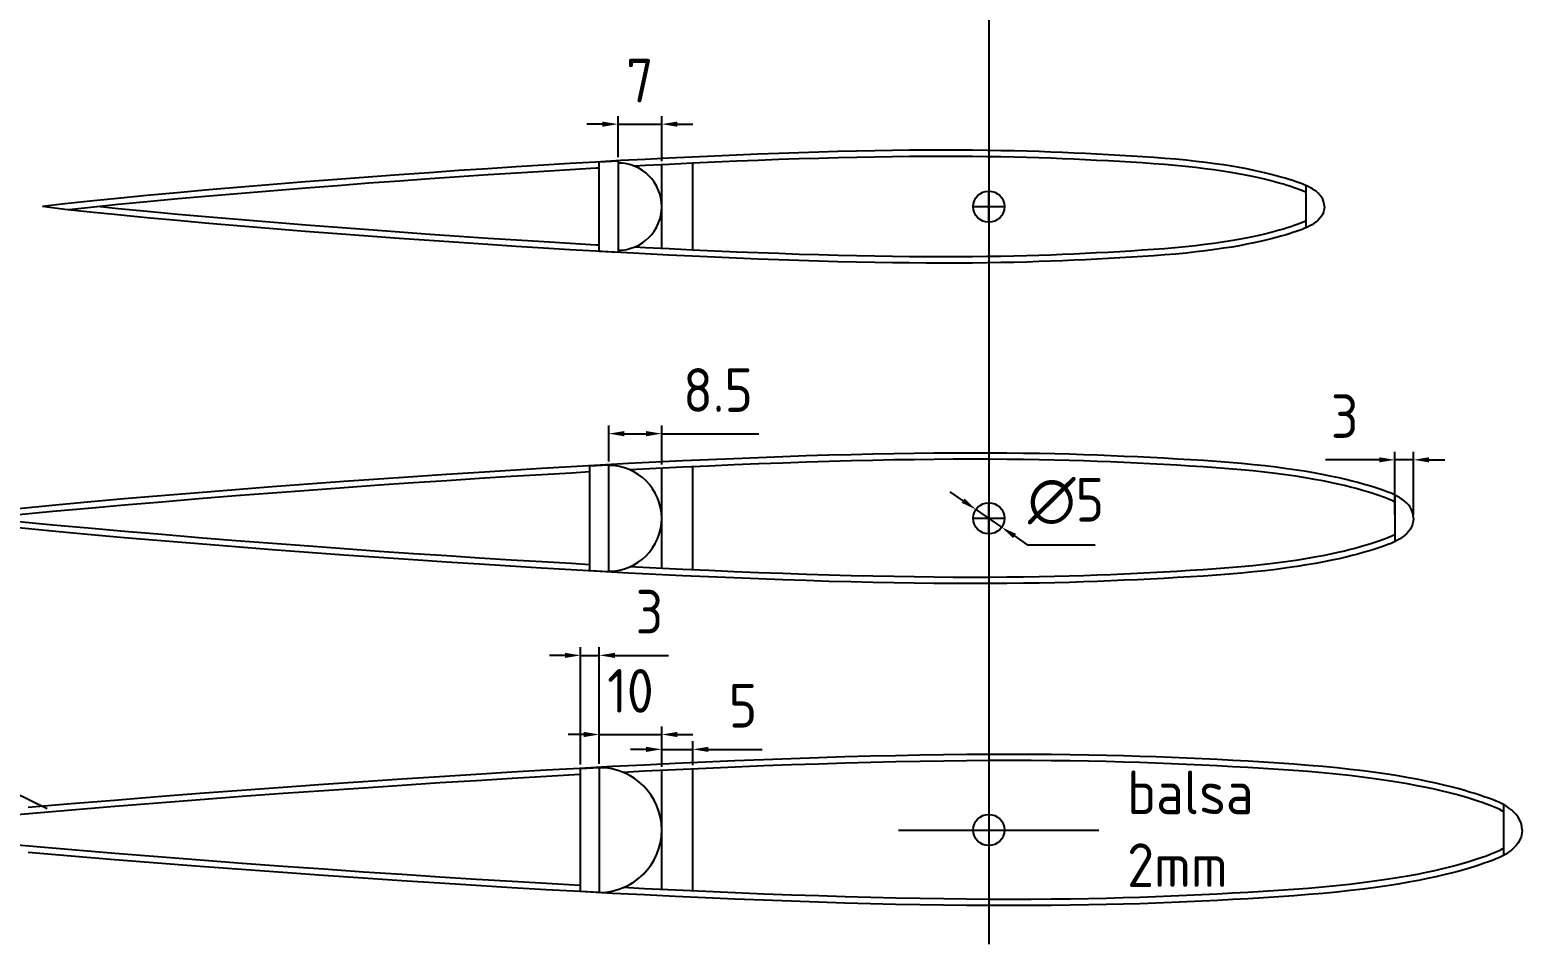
# Model space of a CAD drawing. Extents: x 426 to 4535, y 0 to 2050.
# Drawn here: x 1953.7 to 2193, y 681.7 to 828.4 of the extents above; entities that cross this region are included whole.
import ezdxf

# ---------------------------------------------------------------- set-up
doc = ezdxf.new("R2010")
doc.units = 0
doc.layers.get('0').update_dxf_attribs({"linetype": 'CONTINUOUS'})
doc.layers.get('DEFPOINTS').update_dxf_attribs({"linetype": 'CONTINUOUS'})
doc.layers.add('DIM', color=7, linetype='CONTINUOUS')
doc.layers.add('NERVSTAB', color=83, linetype='CONTINUOUS')
doc.styles.get("Standard").update_dxf_attribs({"font": 'ISOCP', "height": 7})
doc.dimstyles.new('ISO-25', dxfattribs={"dimtxt": 7, "dimasz": 2.5, "dimexe": 1.3, "dimexo": 0.6, "dimgap": 1.5, "dimtad": 0, "dimtih": 1, "dimtoh": 1, "dimdec": 4, "dimtxsty": 'STANDARD', "dimcen": 2.5, "dimazin": 3, "dimtfac": 1, "dimtdec": 4, "dimtmove": 0, "dimatfit": 3, "dimtvp": 1, "dimtolj": 1, "dimtzin": 0})
doc.dimstyles.new('ISO-25$3', dxfattribs={"dimtxt": 7, "dimasz": 2.5, "dimexe": 1.3, "dimexo": 0.6, "dimgap": 1.5, "dimtad": 0, "dimtih": 1, "dimtoh": 1, "dimdec": 4, "dimtxsty": 'STANDARD', "dimcen": 2.5, "dimazin": 3, "dimtfac": 1, "dimtdec": 4, "dimtmove": 0, "dimatfit": 3, "dimtvp": 1, "dimtolj": 1, "dimtzin": 0})

# ---------------------------------------------------------------- blocks, each defined once
blk = doc.blocks.new('*D39')
at = {"color": 0, "linetype": 'BYBLOCK'}
for p, q in [((2055.04, 710.15), (2055.04, 714.24)), ((2060.04, 710.39), (2060.04, 714.24)), ((2052.54, 712.94), (2050.04, 712.94)), ((2055.04, 712.94), (2060.04, 712.94)), ((2062.54, 712.94), (2071.13, 712.94))]:
    blk.add_line(p, q, dxfattribs=at)
for points in [[(2052.54, 713.35), (2052.54, 712.52), (2055.04, 712.94)], [(2062.54, 713.35), (2062.54, 712.52), (2060.04, 712.94)]]:
    blk.add_solid(points, dxfattribs=at)
at = {"layer": 'DEFPOINTS', "color": 0, "linetype": 'BYBLOCK'}
for p in [(2060.04, 712.94), (2055.04, 709.55), (2060.04, 709.79)]:
    blk.add_point(p, dxfattribs=at)
at = {"color": 0, "linetype": 'BYBLOCK', "insert": (2068.08, 719.94), "char_height": 7, "attachment_point": 5}
blk.add_mtext('\\A1;5', dxfattribs=at)
blk = doc.blocks.new('*D40')
at = {"color": 0, "linetype": 'BYBLOCK'}
for p, q in [((2039.54, 728.02), (2037.04, 728.02)), ((2042.04, 710.49), (2042.04, 729.32)), ((2042.04, 728.02), (2045.04, 728.02)), ((2045.04, 710.6), (2045.04, 729.32)), ((2047.54, 728.02), (2056.13, 728.02))]:
    blk.add_line(p, q, dxfattribs=at)
for points in [[(2039.54, 728.43), (2039.54, 727.6), (2042.04, 728.02)], [(2047.54, 728.43), (2047.54, 727.6), (2045.04, 728.02)]]:
    blk.add_solid(points, dxfattribs=at)
at = {"layer": 'DEFPOINTS', "color": 0, "linetype": 'BYBLOCK'}
for p in [(2045.04, 728.02), (2042.04, 709.89), (2045.04, 710)]:
    blk.add_point(p, dxfattribs=at)
at = {"color": 0, "linetype": 'BYBLOCK', "insert": (2053.08, 735.02), "char_height": 7, "attachment_point": 5}
blk.add_mtext('\\A1;3', dxfattribs=at)
blk = doc.blocks.new('*D41')
at = {"color": 0, "linetype": 'BYBLOCK'}
for p, q in [((2045.04, 710.65), (2045.04, 716.62)), ((2055.04, 710.15), (2055.04, 716.62)), ((2042.54, 715.32), (2040.04, 715.32)), ((2045.04, 715.32), (2055.04, 715.32)), ((2057.54, 715.32), (2060.04, 715.32))]:
    blk.add_line(p, q, dxfattribs=at)
for points in [[(2042.54, 715.74), (2042.54, 714.9), (2045.04, 715.32)], [(2057.54, 715.74), (2057.54, 714.9), (2055.04, 715.32)]]:
    blk.add_solid(points, dxfattribs=at)
at = {"layer": 'DEFPOINTS', "color": 0, "linetype": 'BYBLOCK'}
for p in [(2055.04, 715.32), (2045.04, 710.05), (2055.04, 709.55)]:
    blk.add_point(p, dxfattribs=at)
at = {"color": 0, "linetype": 'BYBLOCK', "insert": (2050.04, 722.32), "char_height": 7, "attachment_point": 5}
blk.add_mtext('\\A1;10', dxfattribs=at)
blk = doc.blocks.new('*D42')
at = {"color": 0, "linetype": 'BYBLOCK'}
for p, q in [((2046.54, 759.1), (2046.54, 764.88)), ((2049.04, 763.58), (2052.54, 763.58)), ((2055.04, 758.64), (2055.04, 764.88)), ((2055.04, 763.58), (2070.63, 763.58))]:
    blk.add_line(p, q, dxfattribs=at)
for points in [[(2049.04, 764), (2049.04, 763.16), (2046.54, 763.58)], [(2052.54, 764), (2052.54, 763.16), (2055.04, 763.58)]]:
    blk.add_solid(points, dxfattribs=at)
at = {"layer": 'DEFPOINTS', "color": 0, "linetype": 'BYBLOCK'}
for p in [(2055.04, 763.58), (2046.54, 758.5), (2055.04, 758.04)]:
    blk.add_point(p, dxfattribs=at)
at = {"color": 0, "linetype": 'BYBLOCK', "insert": (2064.08, 770.58), "char_height": 7, "attachment_point": 5}
blk.add_mtext('\\A1;8.5', dxfattribs=at)
blk = doc.blocks.new('*D43')
at = {"color": 0, "linetype": 'BYBLOCK'}
for p, q in [((2048.04, 807.95), (2048.04, 814.53)), ((2055.04, 807.32), (2055.04, 814.53)), ((2045.54, 813.23), (2043.04, 813.23)), ((2048.04, 813.23), (2055.04, 813.23)), ((2057.54, 813.23), (2060.04, 813.23))]:
    blk.add_line(p, q, dxfattribs=at)
for points in [[(2045.54, 813.65), (2045.54, 812.82), (2048.04, 813.23)], [(2057.54, 813.65), (2057.54, 812.82), (2055.04, 813.23)]]:
    blk.add_solid(points, dxfattribs=at)
at = {"layer": 'DEFPOINTS', "color": 0, "linetype": 'BYBLOCK'}
for p in [(2055.04, 813.23), (2048.04, 807.35), (2055.04, 806.72)]:
    blk.add_point(p, dxfattribs=at)
at = {"color": 0, "linetype": 'BYBLOCK', "insert": (2051.54, 820.23), "char_height": 7, "attachment_point": 5}
blk.add_mtext('\\A1;7', dxfattribs=at)
blk = doc.blocks.new('*D46')
at = {"color": 0, "linetype": 'BYBLOCK'}
for p, q in [((2170.11, 759.39), (2161.52, 759.39)), ((2172.61, 750.6), (2172.61, 760.69)), ((2175.61, 759.39), (2172.61, 759.39)), ((2175.61, 750.6), (2175.61, 760.69)), ((2178.11, 759.39), (2180.61, 759.39))]:
    blk.add_line(p, q, dxfattribs=at)
for points in [[(2170.11, 759.8), (2170.11, 758.97), (2172.61, 759.39)], [(2178.11, 759.8), (2178.11, 758.97), (2175.61, 759.39)]]:
    blk.add_solid(points, dxfattribs=at)
at = {"layer": 'DEFPOINTS', "color": 0, "linetype": 'BYBLOCK'}
for p in [(2172.61, 759.39), (2172.61, 750), (2175.61, 750)]:
    blk.add_point(p, dxfattribs=at)
at = {"color": 0, "linetype": 'BYBLOCK', "insert": (2164.57, 766.39), "char_height": 7, "attachment_point": 5}
blk.add_mtext('\\A1;3', dxfattribs=at)
blk = doc.blocks.new('*D69')
at = {"color": 0, "linetype": 'BYBLOCK'}
for p, q in [((2103.38, 752.83), (2101.32, 754.25)), ((2107.5, 747.5), (2107.5, 752.5)), ((2105, 750), (2110, 750)), ((2105.44, 751.42), (2109.56, 748.58)), ((2111.62, 747.17), (2113.68, 745.75)), ((2113.68, 745.75), (2124.57, 745.75))]:
    blk.add_line(p, q, dxfattribs=at)
for points in [[(2103.61, 753.17), (2103.14, 752.49), (2105.44, 751.42)], [(2111.86, 747.51), (2111.39, 746.83), (2109.56, 748.58)]]:
    blk.add_solid(points, dxfattribs=at)
at = {"layer": 'DEFPOINTS', "color": 0, "linetype": 'BYBLOCK'}
for p in [(2105.44, 751.42), (2109.56, 748.58)]:
    blk.add_point(p, dxfattribs=at)
at = {"color": 0, "linetype": 'BYBLOCK', "insert": (2119.88, 752.75), "char_height": 7, "attachment_point": 5}
blk.add_mtext('\\A1;∅5', dxfattribs=at)

msp = doc.modelspace()

# ---------------------------------------------------------------- linework, layer by layer
at = {"layer": 'DIM', "linetype": 'CONTINUOUS'}
for p, q in [((2107.49996, 797.5), (2107.49996, 802.5)), ((2104.99996, 800), (2109.99996, 800))]:
    msp.add_line(p, q, dxfattribs=at)
at = {"layer": 'DIM'}
msp.add_line((1915.70845, 723.51088), (1956.46966, 703.44949), dxfattribs=at)
at = {"layer": 'NERVSTAB'}
for points in [[(2107.49996, 900), (2107.49996, 893.07679), (2107.49996, 975.04453), (2107.49996, 681.68631)], [(2161.32342, 800), (2161.29103, 800.42221), (2161.19697, 800.81784), (2161.04778, 801.18745), (2160.84999, 801.5316), (2160.61013, 801.85086), (2160.33474, 802.14577), (2160.03035, 802.41689), (2159.70349, 802.66479), (2159.35909, 802.89058), (2158.99563, 803.09768), (2158.61, 803.29007), (2158.19908, 803.47171), (2157.75975, 803.64658), (2157.28889, 803.81867), (2156.78339, 803.99193), (2156.24012, 804.17036), (2155.65564, 804.35706), (2155.02516, 804.55178), (2154.34357, 804.75338), (2153.60577, 804.96072), (2152.80662, 805.1727), (2151.94102, 805.38817), (2151.00386, 805.60601), (2149.99003, 805.82509), (2148.89563, 806.04419), (2147.72171, 806.2617), (2146.47054, 806.47592), (2145.14439, 806.68514), (2143.74553, 806.88765), (2142.27623, 807.08176), (2140.73875, 807.26575), (2139.13537, 807.43791), (2137.46958, 807.59703), (2135.74982, 807.74374), (2133.98574, 807.87916), (2132.187, 808.00443), (2130.36326, 808.12065), (2128.52416, 808.22895), (2126.67938, 808.33046), (2124.83857, 808.42628), (2123.0075, 808.51727), (2121.17642, 808.60315), (2119.3317, 808.68338), (2117.45971, 808.75741), (2115.54682, 808.82469), (2113.57938, 808.88467), (2111.54378, 808.9368), (2109.42638, 808.98054), (2107.2161, 809.01534), (2104.91208, 809.04062), (2102.51604, 809.05582), (2100.02967, 809.06037), (2097.45468, 809.0537), (2094.79277, 809.03524), (2092.04564, 809.00442), (2089.215, 808.96067), (2086.30208, 808.90352), (2083.30621, 808.83286), (2080.22626, 808.74872), (2077.0611, 808.65107), (2073.80958, 808.53994), (2070.47057, 808.41531), (2067.04293, 808.27719), (2063.52554, 808.12558), (2059.91658, 807.9604), (2056.21162, 807.78116), (2052.40553, 807.58732), (2048.4932, 807.37831), (2044.46953, 807.15358), (2040.32939, 806.91256), (2036.06769, 806.65469), (2031.67929, 806.37941), (2027.16175, 806.08631), (2022.5232, 805.7755), (2017.77444, 805.44727), (2012.92625, 805.10187), (2007.98944, 804.73958), (2002.97478, 804.36067), (1997.89308, 803.9654), (1992.75513, 803.55403), (1987.58109, 803.12741), (1982.42861, 802.68855), (1977.36473, 802.24106), (1972.45647, 801.78853), (1967.77086, 801.33456), (1963.37492, 800.88272), (1959.3357, 800.43662), (1955.7202, 799.99985)], [(2158.32342, 802.3155), (2158.18441, 802.38485), (2157.81188, 802.54952), (2157.40313, 802.71222), (2156.95511, 802.87596), (2156.46524, 803.04387), (2155.93195, 803.21902), (2155.35594, 803.40302), (2154.7358, 803.59454), (2154.06647, 803.79251), (2153.34228, 803.99603), (2152.55764, 804.20416), (2151.70703, 804.4159), (2150.78504, 804.63021), (2149.78625, 804.84604), (2148.70637, 805.06224), (2147.54623, 805.2772), (2146.30824, 805.48916), (2144.99483, 805.69637), (2143.6084, 805.89708), (2142.15133, 806.08957), (2140.62595, 806.27211), (2139.03444, 806.443), (2137.37954, 806.60108), (2135.66905, 806.747), (2133.91274, 806.88183), (2132.12047, 807.00664), (2130.30206, 807.12252), (2128.4673, 807.23057), (2126.62592, 807.33189), (2124.78776, 807.42757), (2122.95926, 807.51843), (2121.13127, 807.60417), (2119.29022, 807.68424), (2117.42238, 807.75811), (2115.51401, 807.82522), (2113.55135, 807.88506), (2111.52065, 807.93707), (2109.40818, 807.98071), (2107.20274, 808.01542), (2104.90342, 808.04066), (2102.51195, 808.05583), (2100.03005, 808.06037), (2097.45944, 808.05371), (2094.80184, 808.03528), (2092.05898, 808.00451), (2089.23254, 807.96082), (2086.32368, 807.90375), (2083.33166, 807.83319), (2080.25534, 807.74914), (2077.0936, 807.6516), (2073.84531, 807.54057), (2070.50935, 807.41606), (2067.0846, 807.27806), (2063.56993, 807.12657), (2059.9636, 806.9615), (2056.26121, 806.78239), (2052.45763, 806.58868), (2050.65631, 806.49245)], [(2055.03942, 793.27983), (2055.03942, 806.72017)], [(2060.03942, 793.03503), (2060.03942, 806.96497)], [(2045.03942, 806.18385), (2044.52647, 806.1552), (2040.38865, 805.91431), (2036.12919, 805.65658), (2031.74297, 805.38144), (2027.22755, 805.08847), (2022.59111, 804.77781), (2017.84445, 804.44972), (2012.99838, 804.10448), (2008.0637, 803.74234), (2003.05123, 803.36359), (1997.97176, 802.96849), (1992.83612, 802.55732), (1987.66461, 802.1309), (1982.51506, 801.6923), (1977.45464, 801.24511), (1972.55059, 800.79297), (1967.8702, 800.3395), (1963.48094, 799.88835), (1959.93709, 799.49696)], [(2158.32342, 803.41675), (2158.32342, 796.58325)], [(2161.32342, 800), (2161.29103, 799.57779), (2161.19697, 799.18216), (2161.04778, 798.81255), (2160.84999, 798.4684), (2160.61013, 798.14914), (2160.33474, 797.85423), (2160.03035, 797.58311), (2159.70349, 797.33521), (2159.35909, 797.10942), (2158.99563, 796.90232), (2158.61, 796.70993), (2158.19908, 796.52829), (2157.75975, 796.35342), (2157.28889, 796.18133), (2156.78339, 796.00807), (2156.24012, 795.82964), (2155.65564, 795.64294), (2155.02516, 795.44822), (2154.34357, 795.24662), (2153.60577, 795.03928), (2152.80662, 794.8273), (2151.94102, 794.61183), (2151.00386, 794.39399), (2149.99003, 794.17491), (2148.89563, 793.95581), (2147.72171, 793.7383), (2146.47054, 793.52408), (2145.14439, 793.31486), (2143.74553, 793.11235), (2142.27623, 792.91824), (2140.73875, 792.73425), (2139.13537, 792.56209), (2137.46958, 792.40297), (2135.74982, 792.25626), (2133.98574, 792.12084), (2132.187, 791.99557), (2130.36326, 791.87935), (2128.52416, 791.77105), (2126.67938, 791.66954), (2124.83857, 791.57372), (2123.0075, 791.48273), (2121.17642, 791.39685), (2119.3317, 791.31662), (2117.45971, 791.24259), (2115.54682, 791.17531), (2113.57938, 791.11533), (2111.54378, 791.0632), (2109.42638, 791.01946), (2107.2161, 790.98466), (2104.91208, 790.95938), (2102.51604, 790.94418), (2100.02967, 790.93963), (2097.45468, 790.9463), (2094.79277, 790.96476), (2092.04564, 790.99558), (2089.215, 791.03933), (2086.30208, 791.09648), (2083.30621, 791.16714), (2080.22626, 791.25128), (2077.0611, 791.34893), (2073.80958, 791.46006), (2070.47057, 791.58469), (2067.04293, 791.72281), (2063.52554, 791.87442), (2059.91658, 792.0396), (2056.21162, 792.21884), (2052.40553, 792.41268), (2048.4932, 792.62169), (2044.46953, 792.84642), (2040.32939, 793.08744), (2036.06769, 793.34531), (2031.67929, 793.62059), (2027.16175, 793.91369), (2022.5232, 794.2245), (2017.77444, 794.55273), (2012.92625, 794.89813), (2007.98944, 795.26042), (2002.97478, 795.63933), (1997.89308, 796.0346), (1992.75513, 796.44597), (1987.58109, 796.87259), (1982.42861, 797.31145), (1977.36473, 797.75894), (1972.45647, 798.21147), (1967.77086, 798.66544), (1963.37492, 799.11728), (1959.3357, 799.56338), (1955.7202, 800.00015)], [(2045.03942, 793.81615), (2044.52647, 793.8448), (2040.38865, 794.08569), (2036.12919, 794.34342), (2031.74297, 794.61856), (2027.22755, 794.91153), (2022.59111, 795.22219), (2017.84445, 795.55028), (2012.99838, 795.89552), (2008.0637, 796.25766), (2003.05123, 796.63641), (1997.97176, 797.03151), (1992.83612, 797.44268), (1987.66461, 797.8691), (1982.51506, 798.3077), (1977.45464, 798.75489), (1972.55059, 799.20703), (1967.8702, 799.6605), (1964.56721, 800)], [(2158.32342, 797.6845), (2158.18441, 797.61515), (2157.81188, 797.45048), (2157.40313, 797.28778), (2156.95511, 797.12404), (2156.46524, 796.95613), (2155.93195, 796.78098), (2155.35594, 796.59698), (2154.7358, 796.40546), (2154.06647, 796.20749), (2153.34228, 796.00397), (2152.55764, 795.79584), (2151.70703, 795.5841), (2150.78504, 795.36979), (2149.78625, 795.15396), (2148.70637, 794.93776), (2147.54623, 794.7228), (2146.30824, 794.51084), (2144.99483, 794.30363), (2143.6084, 794.10292), (2142.15133, 793.91043), (2140.62595, 793.72789), (2139.03444, 793.557), (2137.37954, 793.39892), (2135.66905, 793.253), (2133.91274, 793.11817), (2132.12047, 792.99336), (2130.30206, 792.87748), (2128.4673, 792.76943), (2126.62592, 792.66811), (2124.78776, 792.57243), (2122.95926, 792.48157), (2121.13127, 792.39583), (2119.29022, 792.31576), (2117.42238, 792.24189), (2115.51401, 792.17478), (2113.55135, 792.11494), (2111.52065, 792.06293), (2109.40818, 792.01929), (2107.20274, 791.98458), (2104.90342, 791.95934), (2102.51195, 791.94417), (2100.03005, 791.93963), (2097.45944, 791.94629), (2094.80184, 791.96472), (2092.05898, 791.99549), (2089.23254, 792.03918), (2086.32368, 792.09625), (2083.33166, 792.16681), (2080.25534, 792.25086), (2077.0936, 792.3484), (2073.84531, 792.45943), (2070.50935, 792.58394), (2067.0846, 792.72194), (2063.56993, 792.87343), (2059.9636, 793.0385), (2056.26121, 793.21761), (2052.45763, 793.41132), (2050.65631, 793.50755)], [(2175.61408, 750), (2175.57664, 750.48806), (2175.46791, 750.94539), (2175.29545, 751.37265), (2175.06681, 751.77048), (2174.78955, 752.13953), (2174.4712, 752.48043), (2174.11934, 752.79384), (2173.7415, 753.0804), (2173.34338, 753.34141), (2172.92324, 753.58081), (2172.47746, 753.8032), (2172.00245, 754.01317), (2171.4946, 754.21532), (2170.95031, 754.41424), (2170.36597, 754.61453), (2169.73797, 754.82078), (2169.06233, 755.03661), (2168.33352, 755.2617), (2167.54563, 755.49473), (2166.69275, 755.73442), (2165.76896, 755.97945), (2164.76836, 756.22853), (2163.68504, 756.48035), (2162.51308, 756.7336), (2161.248, 756.98687), (2159.89099, 757.23831), (2158.44468, 757.48594), (2156.9117, 757.72779), (2155.29467, 757.96188), (2153.5962, 758.18626), (2151.81893, 758.39895), (2149.96548, 758.59797), (2148.03989, 758.7819), (2146.05191, 758.95149), (2144.01269, 759.10804), (2141.93341, 759.25284), (2139.82523, 759.38719), (2137.6993, 759.51238), (2135.5668, 759.62972), (2133.43888, 759.74048), (2131.32223, 759.84566), (2129.20557, 759.94494), (2127.07314, 760.03768), (2124.90918, 760.12326), (2122.69794, 760.20103), (2120.42366, 760.27036), (2118.07058, 760.33063), (2115.62293, 760.38119), (2113.06792, 760.42141), (2110.40456, 760.45064), (2107.63482, 760.46821), (2104.76067, 760.47347), (2101.78407, 760.46576), (2098.70699, 760.44442), (2095.53141, 760.4088), (2092.25929, 760.35822), (2088.89206, 760.29215), (2085.42894, 760.21048), (2081.86863, 760.11321), (2078.20981, 760.00033), (2074.45117, 759.87186), (2070.59139, 759.7278), (2066.62916, 759.56814), (2062.56318, 759.39289), (2058.39135, 759.20194), (2054.10854, 758.99475), (2049.70884, 758.77068), (2045.18633, 758.52907), (2040.5351, 758.26929), (2035.74925, 757.99067), (2030.82287, 757.69259), (2025.75004, 757.37438), (2020.52792, 757.03556), (2015.16592, 756.67628), (2009.67652, 756.29685), (2004.07219, 755.89759), (1998.3654, 755.47879), (1992.56864, 755.04078), (1986.69437, 754.58386), (1980.75508, 754.10834), (1974.77407, 753.61517), (1968.81799, 753.10787), (1962.96432, 752.59059), (1957.29054, 752.06748), (1951.87414, 751.5427)], [(2172.61408, 752.60602), (2172.45213, 752.69831), (2172.05188, 752.89799), (2171.61526, 753.09099), (2171.13799, 753.28096), (2170.61653, 753.47154), (2170.04782, 753.66647), (2169.4298, 753.86944), (2168.76263, 754.08257), (2168.04415, 754.30446), (2167.26853, 754.53387), (2166.42927, 754.76973), (2165.51998, 755.01092), (2164.53437, 755.25626), (2163.46621, 755.50455), (2162.30931, 755.75455), (2161.05874, 756.00492), (2159.71551, 756.2538), (2158.28238, 756.49918), (2156.76214, 756.73901), (2155.15754, 756.97131), (2153.4713, 757.19407), (2151.70613, 757.40531), (2149.86455, 757.60306), (2147.94984, 757.78595), (2145.97113, 757.95475), (2143.93968, 758.1107), (2141.86688, 758.25505), (2139.76403, 758.38906), (2137.64244, 758.514), (2135.51333, 758.63114), (2133.38807, 758.74178), (2131.27399, 758.84683), (2129.16041, 758.94596), (2127.03165, 759.03854), (2124.87185, 759.12395), (2122.66513, 759.20156), (2120.39562, 759.27075), (2118.04745, 759.33089), (2115.60474, 759.38135), (2113.05457, 759.4215), (2110.3959, 759.45067), (2107.63073, 759.46822), (2104.76105, 759.47347), (2101.78883, 759.46577), (2098.71607, 759.44446), (2095.54475, 759.40888), (2092.27683, 759.35837), (2088.91366, 759.29238), (2085.45439, 759.2108), (2081.8977, 759.11363), (2078.24231, 759.00086), (2074.4869, 758.8725), (2070.63017, 758.72855), (2066.67083, 758.56901), (2062.60757, 758.39387), (2058.43837, 758.20304), (2054.15813, 757.99598), (2049.95836, 757.78209)], [(2043.53942, 757.43553), (2040.59204, 757.27091), (2035.80851, 756.99243), (2030.88437, 756.69448), (2025.81372, 756.37641), (2020.59372, 756.03772), (2015.23383, 755.67859), (2009.74653, 755.29931), (2004.14431, 754.90019), (1998.43967, 754.48155), (1992.64509, 754.0437), (1986.77305, 753.58696), (1980.83607, 753.11162), (1974.85759, 752.61867), (1968.90443, 752.11162), (1963.05424, 751.59464), (1957.38467, 751.07192), (1951.97348, 750.54764), (1946.89861, 750.02602), (1942.23825, 749.51132), (1942.11443, 749.49636)], [(2055.03942, 741.96139), (2055.03942, 758.03861)], [(2060.03942, 741.72368), (2060.03942, 758.27632)], [(2172.61408, 753.73505), (2172.61408, 746.26495)], [(2043.53942, 742.56447), (2040.59204, 742.72909), (2035.80851, 743.00757), (2030.88437, 743.30552), (2025.81372, 743.62359), (2020.59372, 743.96228), (2015.23383, 744.32141), (2009.74653, 744.70069), (2004.14431, 745.09981), (1998.43967, 745.51845), (1992.64509, 745.9563), (1986.77305, 746.41304), (1980.83607, 746.88838), (1974.85759, 747.38133), (1968.90443, 747.88838), (1963.05424, 748.40536), (1957.38467, 748.92808), (1951.97348, 749.45236), (1946.89861, 749.97398), (1946.663, 750)], [(2175.61408, 750), (2175.57664, 749.51194), (2175.46791, 749.05461), (2175.29545, 748.62735), (2175.06681, 748.22952), (2174.78955, 747.86047), (2174.4712, 747.51957), (2174.11934, 747.20616), (2173.7415, 746.9196), (2173.34338, 746.65859), (2172.92324, 746.41919), (2172.47746, 746.1968), (2172.00245, 745.98683), (2171.4946, 745.78468), (2170.95031, 745.58576), (2170.36597, 745.38547), (2169.73797, 745.17922), (2169.06233, 744.96339), (2168.33352, 744.7383), (2167.54563, 744.50527), (2166.69275, 744.26558), (2165.76896, 744.02055), (2164.76836, 743.77147), (2163.68504, 743.51965), (2162.51308, 743.2664), (2161.248, 743.01313), (2159.89099, 742.76169), (2158.44468, 742.51406), (2156.9117, 742.27221), (2155.29467, 742.03812), (2153.5962, 741.81374), (2151.81893, 741.60105), (2149.96548, 741.40203), (2148.03989, 741.2181), (2146.05191, 741.04851), (2144.01269, 740.89196), (2141.93341, 740.74716), (2139.82523, 740.61281), (2137.6993, 740.48762), (2135.5668, 740.37028), (2133.43888, 740.25952), (2131.32223, 740.15434), (2129.20557, 740.05506), (2127.07314, 739.96232), (2124.90918, 739.87674), (2122.69794, 739.79897), (2120.42366, 739.72964), (2118.07058, 739.66937), (2115.62293, 739.61881), (2113.06792, 739.57859), (2110.40456, 739.54936), (2107.63482, 739.53179), (2104.76067, 739.52653), (2101.78407, 739.53424), (2098.70699, 739.55558), (2095.53141, 739.5912), (2092.25929, 739.64178), (2088.89206, 739.70785), (2085.42894, 739.78952), (2081.86863, 739.88679), (2078.20981, 739.99967), (2074.45117, 740.12814), (2070.59139, 740.2722), (2066.62916, 740.43186), (2062.56318, 740.60711), (2058.39135, 740.79806), (2054.10854, 741.00525), (2049.70884, 741.22932), (2045.18633, 741.47093), (2040.5351, 741.73071), (2035.74925, 742.00933), (2030.82287, 742.30741), (2025.75004, 742.62562), (2020.52792, 742.96444), (2015.16592, 743.32372), (2009.67652, 743.70315), (2004.07219, 744.10241), (1998.3654, 744.52121), (1992.56864, 744.95922), (1986.69437, 745.41614), (1980.75508, 745.89166), (1974.77407, 746.38483), (1968.81799, 746.89213), (1962.96432, 747.40941), (1957.29054, 747.93252), (1951.87414, 748.4573)], [(2172.61408, 747.39398), (2172.45213, 747.30169), (2172.05188, 747.10201), (2171.61526, 746.90901), (2171.13799, 746.71904), (2170.61653, 746.52846), (2170.04782, 746.33353), (2169.4298, 746.13056), (2168.76263, 745.91743), (2168.04415, 745.69554), (2167.26853, 745.46613), (2166.42927, 745.23027), (2165.51998, 744.98908), (2164.53437, 744.74374), (2163.46621, 744.49545), (2162.30931, 744.24545), (2161.05874, 743.99508), (2159.71551, 743.7462), (2158.28238, 743.50082), (2156.76214, 743.26099), (2155.15754, 743.02869), (2153.4713, 742.80593), (2151.70613, 742.59469), (2149.86455, 742.39694), (2147.94984, 742.21405), (2145.97113, 742.04525), (2143.93968, 741.8893), (2141.86688, 741.74495), (2139.76403, 741.61094), (2137.64244, 741.486), (2135.51333, 741.36886), (2133.38807, 741.25822), (2131.27399, 741.15317), (2129.16041, 741.05404), (2127.03165, 740.96146), (2124.87185, 740.87605), (2122.66513, 740.79844), (2120.39562, 740.72925), (2118.04745, 740.66911), (2115.60474, 740.61865), (2113.05457, 740.5785), (2110.3959, 740.54933), (2107.63073, 740.53178), (2104.76105, 740.52653), (2101.78883, 740.53423), (2098.71607, 740.55554), (2095.54475, 740.59112), (2092.27683, 740.64163), (2088.91366, 740.70762), (2085.45439, 740.7892), (2081.8977, 740.88637), (2078.24231, 740.99914), (2074.4869, 741.1275), (2070.63017, 741.27145), (2066.67083, 741.43099), (2062.60757, 741.60613), (2058.43837, 741.79696), (2054.15813, 742.00402), (2049.95836, 742.21791)], [(2193.0337, 700), (2192.99032, 700.56544), (2192.86435, 701.09528), (2192.66454, 701.59029), (2192.39966, 702.05119), (2192.07843, 702.47875), (2191.70962, 702.8737), (2191.30196, 703.2368), (2190.86422, 703.5688), (2190.40298, 703.87119), (2189.91622, 704.14856), (2189.39977, 704.40621), (2188.84944, 704.64947), (2188.26107, 704.88367), (2187.63048, 705.11413), (2186.95349, 705.34617), (2186.22592, 705.58513), (2185.44316, 705.83517), (2184.59879, 706.09595), (2183.68598, 706.36593), (2182.69787, 706.64362), (2181.62762, 706.9275), (2180.46838, 707.21607), (2179.21329, 707.50781), (2177.85552, 707.80122), (2176.38985, 708.09465), (2174.81769, 708.38595), (2173.14207, 708.67284), (2171.36603, 708.95304), (2169.49262, 709.22425), (2167.52486, 709.4842), (2165.4658, 709.73061), (2163.31848, 709.96118), (2161.08759, 710.17428), (2158.78441, 710.37076), (2156.42188, 710.55213), (2154.01292, 710.71989), (2151.57048, 710.87554), (2149.10749, 711.02058), (2146.63687, 711.15652), (2144.17157, 711.28485), (2141.71932, 711.40671), (2139.26706, 711.52172), (2136.79653, 711.62917), (2134.28948, 711.72831), (2131.72765, 711.81841), (2129.09278, 711.89874), (2126.36661, 711.96856), (2123.53089, 712.02714), (2120.57078, 712.07374), (2117.48514, 712.1076), (2114.27625, 712.12796), (2110.9464, 712.13405), (2107.49786, 712.12512), (2103.93291, 712.1004), (2100.25384, 712.05912), (2096.46292, 712.00053), (2092.56181, 711.92398), (2088.54961, 711.82936), (2084.42481, 711.71667), (2080.18587, 711.5859), (2075.8313, 711.43706), (2071.35955, 711.27015), (2066.76911, 711.08518), (2062.05845, 710.88214), (2057.22518, 710.66091), (2052.26333, 710.42088), (2047.16604, 710.16128), (2041.92648, 709.88136), (2036.5378, 709.58039), (2030.99315, 709.2576), (2025.28569, 708.91225), (2019.40856, 708.54359), (2013.35846, 708.15105), (2007.14631, 707.73481), (2000.78656, 707.29522), (1994.29365, 706.83265), (1987.68205, 706.34746), (1980.96621, 705.84), (1974.16057, 705.31063), (1967.27959, 704.75972), (1960.35029, 704.18836), (1953.44986, 703.60063)], [(2190.0337, 702.91754), (2189.88079, 703.0178), (2189.44511, 703.26605), (2188.97418, 703.50099), (2188.46225, 703.72728), (2187.90446, 703.94931), (2187.2967, 704.17142), (2186.63534, 704.39811), (2185.91775, 704.63378), (2185.14346, 704.88113), (2184.30943, 705.13871), (2183.40888, 705.40507), (2182.43439, 705.67893), (2181.37864, 705.95896), (2180.23438, 706.2438), (2178.99446, 706.53202), (2177.65174, 706.82217), (2176.2006, 707.11269), (2174.64221, 707.40144), (2172.97977, 707.68608), (2171.21647, 707.96426), (2169.35549, 708.23368), (2167.39996, 708.49201), (2165.353, 708.73697), (2163.21755, 708.96627), (2160.99754, 709.17833), (2158.70364, 709.37401), (2156.34887, 709.55479), (2153.94639, 709.7221), (2151.50929, 709.87741), (2149.05062, 710.0222), (2146.58341, 710.15795), (2144.12076, 710.28614), (2141.67108, 710.40787), (2139.22191, 710.52274), (2136.75505, 710.63003), (2134.25215, 710.72901), (2131.69484, 710.81895), (2129.06474, 710.89913), (2126.34348, 710.96883), (2123.51269, 711.0273), (2120.55742, 711.07383), (2117.47648, 711.10763), (2114.27217, 711.12796), (2110.94678, 711.13405), (2107.50262, 711.12513), (2103.94199, 711.10044), (2100.26717, 711.05921), (2096.48046, 711.00068), (2092.5834, 710.92422), (2088.57505, 710.82969), (2084.45388, 710.71709), (2080.21837, 710.58643), (2075.86702, 710.4377), (2071.39833, 710.2709), (2066.81077, 710.08604), (2062.10285, 709.88312), (2057.2722, 709.66202), (2052.31292, 709.42211), (2048.8495, 709.24572)], [(2042.03942, 708.88597), (2041.98104, 708.88285), (2036.59475, 708.58201), (2031.05241, 708.25936), (2025.34719, 707.91415), (2019.47223, 707.54562), (2013.42426, 707.15322), (2007.21422, 706.73712), (2000.85657, 706.29768), (1994.36578, 705.83526), (1987.75632, 705.35022), (1981.04265, 704.84292), (1974.23925, 704.31373), (1967.36059, 703.763), (1960.43381, 703.19186), (1953.53631, 702.60437), (1946.75801, 702.00538), (1940.18885, 701.39972), (1933.9189, 700.79224), (1928.03834, 700.18781), (1922.63767, 699.59135), (1921.85143, 699.49636)], [(2055.03942, 690.446), (2055.03942, 709.554)], [(2060.03942, 690.21132), (2060.03942, 709.78868)], [(2190.0337, 704.08161), (2190.0337, 695.91839)], [(2042.03942, 691.11403), (2041.98104, 691.11715), (2036.59475, 691.41799), (2031.05241, 691.74064), (2025.34719, 692.08585), (2019.47223, 692.45438), (2013.42426, 692.84678), (2007.21422, 693.26288), (2000.85657, 693.70232), (1994.36578, 694.16474), (1987.75632, 694.64978), (1981.04265, 695.15708), (1974.23925, 695.68627), (1967.36059, 696.237), (1960.43381, 696.80814), (1953.53631, 697.39563), (1946.75801, 697.99462), (1940.18885, 698.60028), (1933.9189, 699.20776), (1928.03834, 699.81219), (1926.33784, 700)], [(2193.0337, 700), (2192.99032, 699.43456), (2192.86435, 698.90472), (2192.66454, 698.40971), (2192.39966, 697.94881), (2192.07843, 697.52125), (2191.70962, 697.1263), (2191.30196, 696.7632), (2190.86422, 696.4312), (2190.40298, 696.12881), (2189.91622, 695.85144), (2189.39977, 695.59379), (2188.84944, 695.35053), (2188.26107, 695.11633), (2187.63048, 694.88587), (2186.95349, 694.65383), (2186.22592, 694.41487), (2185.44316, 694.16483), (2184.59879, 693.90405), (2183.68598, 693.63407), (2182.69787, 693.35638), (2181.62762, 693.0725), (2180.46838, 692.78393), (2179.21329, 692.49219), (2177.85552, 692.19878), (2176.38985, 691.90535), (2174.81769, 691.61405), (2173.14207, 691.32716), (2171.36603, 691.04696), (2169.49262, 690.77575), (2167.52486, 690.5158), (2165.4658, 690.26939), (2163.31848, 690.03882), (2161.08759, 689.82572), (2158.78441, 689.62924), (2156.42188, 689.44787), (2154.01292, 689.28011), (2151.57048, 689.12446), (2149.10749, 688.97942), (2146.63687, 688.84348), (2144.17157, 688.71515), (2141.71932, 688.59329), (2139.26706, 688.47828), (2136.79653, 688.37083), (2134.28948, 688.27169), (2131.72765, 688.18159), (2129.09278, 688.10126), (2126.36661, 688.03144), (2123.53089, 687.97286), (2120.57078, 687.92626), (2117.48514, 687.8924), (2114.27625, 687.87204), (2110.9464, 687.86595), (2107.49786, 687.87488), (2103.93291, 687.8996), (2100.25384, 687.94088), (2096.46292, 687.99947), (2092.56181, 688.07602), (2088.54961, 688.17064), (2084.42481, 688.28333), (2080.18587, 688.4141), (2075.8313, 688.56294), (2071.35955, 688.72985), (2066.76911, 688.91482), (2062.05845, 689.11786), (2057.22518, 689.33909), (2052.26333, 689.57912), (2047.16604, 689.83872), (2041.92648, 690.11864), (2036.5378, 690.41961), (2030.99315, 690.7424), (2025.28569, 691.08775), (2019.40856, 691.45641), (2013.35846, 691.84895), (2007.14631, 692.26519), (2000.78656, 692.70478), (1994.29365, 693.16735), (1987.68205, 693.65254), (1980.96621, 694.16), (1974.16057, 694.68937), (1967.27959, 695.24028), (1960.35029, 695.81164), (1953.44986, 696.39937)], [(2093.0337, 700), (2125.14794, 700)], [(2190.0337, 697.08246), (2189.88079, 696.9822), (2189.44511, 696.73395), (2188.97418, 696.49901), (2188.46225, 696.27272), (2187.90446, 696.05069), (2187.2967, 695.82858), (2186.63534, 695.60189), (2185.91775, 695.36622), (2185.14346, 695.11887), (2184.30943, 694.86129), (2183.40888, 694.59493), (2182.43439, 694.32107), (2181.37864, 694.04104), (2180.23438, 693.7562), (2178.99446, 693.46798), (2177.65174, 693.17783), (2176.2006, 692.88731), (2174.64221, 692.59856), (2172.97977, 692.31392), (2171.21647, 692.03574), (2169.35549, 691.76632), (2167.39996, 691.50799), (2165.353, 691.26303), (2163.21755, 691.03373), (2160.99754, 690.82167), (2158.70364, 690.62599), (2156.34887, 690.44521), (2153.94639, 690.2779), (2151.50929, 690.12259), (2149.05062, 689.9778), (2146.58341, 689.84205), (2144.12076, 689.71386), (2141.67108, 689.59213), (2139.22191, 689.47726), (2136.75505, 689.36997), (2134.25215, 689.27099), (2131.69484, 689.18105), (2129.06474, 689.10087), (2126.34348, 689.03117), (2123.51269, 688.9727), (2120.55742, 688.92617), (2117.47648, 688.89237), (2114.27217, 688.87204), (2110.94678, 688.86595), (2107.50262, 688.87487), (2103.94199, 688.89956), (2100.26717, 688.94079), (2096.48046, 688.99932), (2092.5834, 689.07578), (2088.57505, 689.17031), (2084.45388, 689.28291), (2080.21837, 689.41357), (2075.86702, 689.5623), (2071.39833, 689.7291), (2066.81077, 689.91396), (2062.10285, 690.11688), (2057.2722, 690.33798), (2052.31292, 690.57789), (2048.8495, 690.75428)]]:
    msp.add_lwpolyline(points, dxfattribs=at)
for points in [[(2045.03942, 792.81459), (2045.03942, 807.18541), (2048.03942, 807.35297), (2048.03942, 792.64703)], [(2043.53942, 741.56291), (2043.53942, 758.43709), (2046.53942, 758.60136), (2046.53942, 741.39864)], [(2042.03942, 690.1126), (2042.03942, 709.8874), (2045.03942, 710.04767), (2045.03942, 689.95233)]]:
    msp.add_lwpolyline(points, close=True, dxfattribs=at)
for centre in [(2107.49996, 800), (2107.49996, 750), (2107.49996, 700)]:
    msp.add_circle(centre, 2.5, dxfattribs=at)
for centre, radius in [((2048.03942, 800), 7), ((2046.53942, 750), 8.5), ((2045.03942, 700), 10)]:
    msp.add_arc(centre, radius, 270, 90, dxfattribs=at)

# ---------------------------------------------------------------- texts
at = {"layer": 'DIM', "insert": (2129.70294, 709.53271), "char_height": 7, "width": 39.1525645, "attachment_point": 1}
msp.add_mtext('{balsa}\\P{2mm}', dxfattribs=at)

# ---------------------------------------------------------------- dimensions: what is measured, and where the dimension line sits
at = {"layer": 'DIM'}
for base, p1, p2, picture, middle in [((2055.03942, 813.23319), (2048.03942, 807.35297), (2055.03942, 806.72017), '*D43', (2051.53942, 820.23319)), ((2055.03942, 763.57837), (2046.53942, 758.5), (2055.03942, 758.03861), '*D42', (2064.0844, 770.57837)), ((2172.61408, 759.38734), (2175.61408, 750), (2172.61408, 750), '*D46', (2164.56911, 766.38734)), ((2045.03942, 728.01516), (2042.03942, 709.8874), (2045.03942, 710), '*D40', (2053.0844, 735.01516)), ((2055.03942, 715.32028), (2045.03942, 710.04767), (2055.03942, 709.554), '*D41', (2050.03942, 722.32028)), ((2060.03942, 712.93562), (2055.03942, 709.554), (2060.03942, 709.78868), '*D39', (2068.0844, 719.93562))]:
    dim = msp.add_linear_dim(base=base, p1=p1, p2=p2, dimstyle='ISO-25', dxfattribs=at)
    dim.commit()
    dim.dimension.update_dxf_attribs({"geometry": picture, "text_midpoint": middle})
dim = msp.add_diameter_dim_2p(p1=(2105.43899, 751.41506), p2=(2109.56093, 748.58494), dimstyle='ISO-25$3', dxfattribs=at)
dim.commit()
dim.dimension.update_dxf_attribs({"geometry": '*D69', "text_midpoint": (2119.87784, 752.75481)})

doc.saveas('drawing.dxf')
